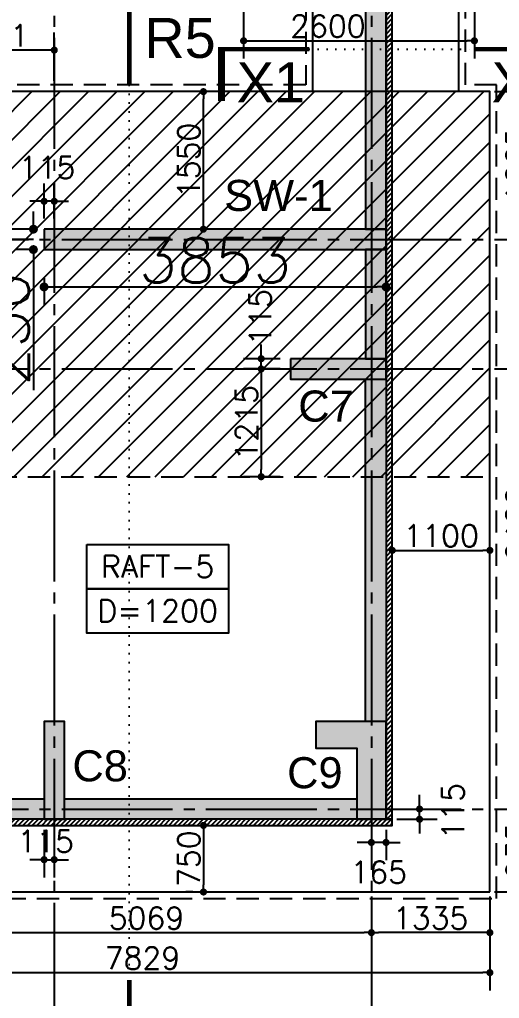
# Model space of a CAD drawing. Extents: x -200722 to 834823, y -494970 to 88783.
# Drawn here: x 272795 to 278201, y -8708 to 2324 of the extents above; entities that cross this region are included whole.
import ezdxf
from ezdxf.enums import TextEntityAlignment as Align

# ---------------------------------------------------------------- set-up
doc = ezdxf.new("R2010")
doc.units = 0
doc.header["$LTSCALE"] = 100
doc.header["$MEASUREMENT"] = 0
doc.header["$PDMODE"] = 34
for name, pattern in [('ACAD_ISO04W100', [30, 24, -3, 0, -3]), ('CL', [3.25, 2.5, -0.25, 0.25, -0.25]), ('DOT', [0.25, 0, -0.25]), ('HIDDEN', [0.375, 0.25, -0.125])]:
    doc.linetypes.add(name, pattern=pattern)
doc.layers.get('0').update_dxf_attribs({"linetype": 'CONTINUOUS'})
doc.layers.get('DEFPOINTS').update_dxf_attribs({"linetype": 'CONTINUOUS'})
for name, color, linetype in [('A-Grid', 5, 'ACAD_ISO04W100'), ('BEAM', 4, 'CONTINUOUS'), ('COL. SHED. STEEL.', 6, 'CONTINUOUS'), ('COL_H', 235, 'CONTINUOUS'), ('DIM', 3, 'CONTINUOUS'), ('F_EXEC', 3, 'HIDDEN'), ('F_FTG1', 11, 'CONTINUOUS'), ('RCCWALL', 6, 'CONTINUOUS'), ('TEXT', 2, 'CONTINUOUS')]:
    doc.layers.add(name, color=color, linetype=linetype)
doc.layers.add('HATCH', color=252, linetype='CONTINUOUS', lineweight=30)
doc.styles.add('AR', font='arial.ttf')
doc.styles.add('ROMANS', font='romans.shx')
doc.styles.get("Standard").update_dxf_attribs({"font": 'simplex.shx'})
doc.styles.add('TIMES-N', font='arial.ttf')
doc.dimstyles.new('01 S.K', dxfattribs={"dimtxt": 230, "dimasz": 100, "dimexe": 200, "dimexo": 100, "dimgap": 50, "dimtad": 1, "dimdec": 0, "dimzin": 0, "dimdsep": 46, "dimtxsty": 'Standard', "dimblk": 'DOT', "dimcen": 0.09, "dimclrd": 4, "dimclre": 4, "dimclrt": 4, "dimadec": 0, "dimazin": 0, "dimtfac": 1, "dimtdec": 0, "dimtofl": 0, "dimtmove": 0, "dimatfit": 3, "dimfxl": 2, "dimtolj": 1, "dimtzin": 0, "dimarcsym": 1})
doc.dimstyles.new('STANDARD$0', dxfattribs={"dimtxt": 2.5, "dimasz": 2.5, "dimexe": 2, "dimexo": 0.7, "dimgap": 0.9, "dimtad": 1, "dimdec": 0, "dimdsep": 46, "dimtxsty": 'ROMANS', "dimcen": 0.09, "dimclrd": 4, "dimclre": 4, "dimclrt": 3, "dimadec": 0, "dimazin": 0, "dimtfac": 1, "dimtdec": 0, "dimtmove": 0, "dimatfit": 3, "dimfxl": 1, "dimtolj": 1, "dimtzin": 0, "dimarcsym": 0})

# ---------------------------------------------------------------- blocks, each defined once
blk = doc.blocks.new('DOT')
at = {"color": 0, "linetype": 'ByBlock'}
blk.add_line((-0.5, 0), (-1, 0), dxfattribs=at)
at = {"color": 0, "linetype": 'ByBlock', "const_width": 0.5}
blk.add_lwpolyline([(-0.25, 0, 1), (0.25, 0, 1)], format="xyb", close=True, dxfattribs=at)
blk = doc.blocks.new('*D355')
at = {"layer": 'BEAM', "color": 0, "lineweight": -2, "transparency": 16777216}
for p, q in [((278144, -6573), (278766, -6573)), ((278566, -6653), (278566, -7428)), ((278144, -7508), (278766, -7508))]:
    blk.add_line(p, q, dxfattribs=at)
at = {"layer": 'DEFPOINTS', "color": 0, "lineweight": -3, "transparency": 16777216}
for p in [(278024, -6573, 7447), (278024, -7508, 7447), (278566, -7508)]:
    blk.add_point(p, dxfattribs=at)
at = {"layer": 'BEAM', "color": 0, "lineweight": -2, "transparency": 16777216, "xscale": 80, "yscale": 80, "zscale": 80}
for p, rotation in [((278566, -6573), 90), ((278566, -7508), 270)]:
    blk.add_blockref('DOT', p, dxfattribs=dict(at, rotation=rotation))
at = {"layer": 'BEAM', "color": 0, "transparency": 16777216, "insert": (278402, -7041), "char_height": 248, "attachment_point": 5, "rotation": 90}
blk.add_mtext('\\A1;935', dxfattribs=at)
blk = doc.blocks.new('_DOT')
at = {"color": 0, "linetype": 'ByBlock'}
blk.add_line((-0.5, 0), (-1, 0), dxfattribs=at)
at = {"color": 0, "linetype": 'ByBlock', "const_width": 0.5}
blk.add_lwpolyline([(-0.25, 0, 1), (0.25, 0, 1)], format="xyb", close=True, dxfattribs=at)
blk = doc.blocks.new('*D356')
at = {"layer": 'BEAM', "color": 0, "lineweight": -2, "transparency": 16777216}
for p, q in [((278144, 1512), (278766, 1512)), ((278566, -73), (278566, 1432)), ((278144, -153), (278766, -153))]:
    blk.add_line(p, q, dxfattribs=at)
at = {"layer": 'DEFPOINTS', "color": 0, "lineweight": -3, "transparency": 16777216}
for p in [(278024, 1512, 7447), (278566, 1512), (278024, -153, 7447)]:
    blk.add_point(p, dxfattribs=at)
at = {"layer": 'BEAM', "color": 0, "lineweight": -2, "transparency": 16777216, "xscale": 80, "yscale": 80, "zscale": 80}
for p, rotation in [((278566, 1512), 90), ((278566, -153), 270)]:
    blk.add_blockref('DOT', p, dxfattribs=dict(at, rotation=rotation))
at = {"layer": 'BEAM', "color": 0, "transparency": 16777216, "insert": (278402, 679), "char_height": 248, "attachment_point": 5, "rotation": 90}
blk.add_mtext('\\A1;1665', dxfattribs=at)
blk = doc.blocks.new('*D357')
at = {"layer": 'BEAM', "color": 0, "lineweight": -2, "transparency": 16777216}
for p, q in [((278144, 1512), (279217, 1512)), ((279017, 1432), (279017, -7428)), ((278144, -7508), (279217, -7508))]:
    blk.add_line(p, q, dxfattribs=at)
at = {"layer": 'DEFPOINTS', "color": 0, "lineweight": -3, "transparency": 16777216}
for p in [(278024, 1512, 7447), (278024, -7508, 7447), (279017, -7508)]:
    blk.add_point(p, dxfattribs=at)
at = {"layer": 'BEAM', "color": 0, "lineweight": -2, "transparency": 16777216, "xscale": 80, "yscale": 80, "zscale": 80}
for p, rotation in [((279017, 1512), 90), ((279017, -7508), 270)]:
    blk.add_blockref('DOT', p, dxfattribs=dict(at, rotation=rotation))
at = {"layer": 'BEAM', "color": 0, "transparency": 16777216, "insert": (278853, -2998), "char_height": 248, "attachment_point": 5, "rotation": 90}
blk.add_mtext('\\A1;9020', dxfattribs=at)
blk = doc.blocks.new('*D358')
at = {"layer": 'BEAM', "color": 0, "lineweight": -2, "transparency": 16777216}
for p, q in [((271690, -7558), (271690, -8166)), ((276759, -7558), (276759, -8166)), ((271770, -7966), (276679, -7966))]:
    blk.add_line(p, q, dxfattribs=at)
at = {"layer": 'DEFPOINTS', "color": 0, "lineweight": -3, "transparency": 16777216}
for p in [(271690, -7438, 7447), (276759, -7438, 7447), (276759, -7966)]:
    blk.add_point(p, dxfattribs=at)
at = {"layer": 'BEAM', "color": 0, "lineweight": -2, "transparency": 16777216, "xscale": 80, "yscale": 80, "zscale": 80, "rotation": 180}
blk.add_blockref('DOT', (271690, -7966), dxfattribs=at)
at = {"layer": 'BEAM', "color": 0, "lineweight": -2, "transparency": 16777216, "xscale": 80, "yscale": 80, "zscale": 80}
blk.add_blockref('DOT', (276759, -7966), dxfattribs=at)
at = {"layer": 'BEAM', "color": 0, "transparency": 16777216, "insert": (274224, -7802), "char_height": 248, "attachment_point": 5}
blk.add_mtext('\\A1;5069', dxfattribs=at)
blk = doc.blocks.new('*D360')
at = {"layer": 'BEAM', "color": 0, "lineweight": -2, "transparency": 16777216}
for p, q in [((270265, -7558), (270265, -8617)), ((278094, -7558), (278094, -8617)), ((270345, -8417), (278014, -8417))]:
    blk.add_line(p, q, dxfattribs=at)
at = {"layer": 'DEFPOINTS', "color": 0, "lineweight": -3, "transparency": 16777216}
for p in [(270265, -7438, 7447), (278094, -7438, 7447), (278094, -8417)]:
    blk.add_point(p, dxfattribs=at)
at = {"layer": 'BEAM', "color": 0, "lineweight": -2, "transparency": 16777216, "xscale": 80, "yscale": 80, "zscale": 80, "rotation": 180}
blk.add_blockref('DOT', (270265, -8417), dxfattribs=at)
at = {"layer": 'BEAM', "color": 0, "lineweight": -2, "transparency": 16777216, "xscale": 80, "yscale": 80, "zscale": 80}
blk.add_blockref('DOT', (278094, -8417), dxfattribs=at)
at = {"layer": 'BEAM', "color": 0, "transparency": 16777216, "insert": (274179, -8253), "char_height": 248, "attachment_point": 5}
blk.add_mtext('\\A1;7829', dxfattribs=at)
blk = doc.blocks.new('*D369')
at = {"layer": 'BEAM', "color": 0, "lineweight": -2, "transparency": 16777216}
for p, q in [((273071, 82), (273071, 476)), ((273186, 82), (273186, 476)), ((272991, 276), (272911, 276)), ((273186, 276), (273071, 276)), ((273266, 276), (273346, 276))]:
    blk.add_line(p, q, dxfattribs=at)
at = {"layer": 'DEFPOINTS', "color": 0, "lineweight": -3, "transparency": 16777216}
for p in [(273071, 276), (273071, -38, 7447), (273186, -38, 7447)]:
    blk.add_point(p, dxfattribs=at)
at = {"layer": 'BEAM', "color": 0, "lineweight": -2, "transparency": 16777216, "xscale": 80, "yscale": 80, "zscale": 80}
blk.add_blockref('DOT', (273071, 276), dxfattribs=at)
at = {"layer": 'BEAM', "color": 0, "lineweight": -2, "transparency": 16777216, "xscale": 80, "yscale": 80, "zscale": 80, "rotation": 180}
blk.add_blockref('DOT', (273186, 276), dxfattribs=at)
at = {"layer": 'BEAM', "color": 0, "transparency": 16777216, "insert": (273105, 657), "char_height": 248, "attachment_point": 5}
blk.add_mtext('\\A1;115', dxfattribs=at)
blk = doc.blocks.new('*D370')
at = {"layer": 'BEAM', "color": 0, "lineweight": -2, "transparency": 16777216}
for p, q in [((272667, 42), (272667, 122)), ((272951, -38), (272467, -38)), ((272667, -153), (272667, -38)), ((272951, -153), (272467, -153)), ((272667, -233), (272667, -313))]:
    blk.add_line(p, q, dxfattribs=at)
at = {"layer": 'DEFPOINTS', "color": 0, "lineweight": -3, "transparency": 16777216}
for p in [(272667, -38), (273071, -38, 7447), (273071, -153, 7447)]:
    blk.add_point(p, dxfattribs=at)
at = {"layer": 'BEAM', "color": 0, "lineweight": -2, "transparency": 16777216, "xscale": 80, "yscale": 80, "zscale": 80}
for p, rotation in [((272667, -38), 270), ((272667, -153), 90)]:
    blk.add_blockref('DOT', p, dxfattribs=dict(at, rotation=rotation))
at = {"layer": 'BEAM', "color": 0, "transparency": 16777216, "insert": (272320, -65), "char_height": 248, "attachment_point": 5, "rotation": 90}
blk.add_mtext('\\A1;115', dxfattribs=at)
blk = doc.blocks.new('*D371')
at = {"layer": 'BEAM', "color": 0, "lineweight": -2, "transparency": 16777216}
for p, q in [((274746, 1512), (274666, 1512)), ((274866, 42), (274866, 1432)), ((274746, -38), (274666, -38))]:
    blk.add_line(p, q, dxfattribs=at)
at = {"layer": 'DEFPOINTS', "color": 0, "lineweight": -3, "transparency": 16777216}
for p in [(274866, 1512, 7447), (274866, 1512), (274866, -38, 7447)]:
    blk.add_point(p, dxfattribs=at)
at = {"layer": 'BEAM', "color": 0, "lineweight": -2, "transparency": 16777216, "xscale": 80, "yscale": 80, "zscale": 80}
for p, rotation in [((274866, 1512), 90), ((274866, -38), 270)]:
    blk.add_blockref('DOT', p, dxfattribs=dict(at, rotation=rotation))
at = {"layer": 'BEAM', "color": 0, "transparency": 16777216, "insert": (274702, 737), "char_height": 248, "attachment_point": 5, "rotation": 90}
blk.add_mtext('\\A1;1550', dxfattribs=at)
blk = doc.blocks.new('*D372')
at = {"layer": 'BEAM', "color": 0, "lineweight": -2, "transparency": 16777216}
for p, q in [((276994, -3538), (276994, -3458)), ((278094, -3538), (278094, -3458)), ((277074, -3658), (278014, -3658))]:
    blk.add_line(p, q, dxfattribs=at)
at = {"layer": 'DEFPOINTS', "color": 0, "lineweight": -3, "transparency": 16777216}
for p in [(276994, -3658, 7447), (278094, -3658, 7447), (278094, -3658)]:
    blk.add_point(p, dxfattribs=at)
at = {"layer": 'BEAM', "color": 0, "lineweight": -2, "transparency": 16777216, "xscale": 80, "yscale": 80, "zscale": 80, "rotation": 180}
blk.add_blockref('DOT', (276994, -3658), dxfattribs=at)
at = {"layer": 'BEAM', "color": 0, "lineweight": -2, "transparency": 16777216, "xscale": 80, "yscale": 80, "zscale": 80}
blk.add_blockref('DOT', (278094, -3658), dxfattribs=at)
at = {"layer": 'BEAM', "color": 0, "transparency": 16777216, "insert": (277544, -3494), "char_height": 248, "attachment_point": 5}
blk.add_mtext('\\A1;1100', dxfattribs=at)
blk = doc.blocks.new('*D373')
at = {"layer": 'BEAM', "color": 0, "lineweight": -2, "transparency": 16777216}
for p, q in [((274747, -6758), (274667, -6758)), ((274867, -6838), (274867, -7428)), ((274747, -7508), (274667, -7508))]:
    blk.add_line(p, q, dxfattribs=at)
at = {"layer": 'DEFPOINTS', "color": 0, "lineweight": -3, "transparency": 16777216}
for p in [(274867, -6758, 7447), (274867, -7508, 7447), (274867, -7508)]:
    blk.add_point(p, dxfattribs=at)
at = {"layer": 'BEAM', "color": 0, "lineweight": -2, "transparency": 16777216, "xscale": 80, "yscale": 80, "zscale": 80}
for p, rotation in [((274867, -6758), 90), ((274867, -7508), 270)]:
    blk.add_blockref('DOT', p, dxfattribs=dict(at, rotation=rotation))
at = {"layer": 'BEAM', "color": 0, "transparency": 16777216, "insert": (274703, -7133), "char_height": 248, "attachment_point": 5, "rotation": 90}
blk.add_mtext('\\A1;750', dxfattribs=at)
blk = doc.blocks.new('*D367')
at = {"layer": 'BEAM', "color": 0, "lineweight": -2, "transparency": 16777216}
for p, q in [((275517, -1418), (275517, -1338)), ((275729, -1498), (275317, -1498)), ((275517, -1613), (275517, -1498)), ((275729, -1613), (275317, -1613)), ((275517, -1693), (275517, -1773))]:
    blk.add_line(p, q, dxfattribs=at)
at = {"layer": 'DEFPOINTS', "color": 0, "lineweight": -3, "transparency": 16777216}
for p in [(275517, -1498), (275849, -1498, 7447), (275849, -1613, 7447)]:
    blk.add_point(p, dxfattribs=at)
at = {"layer": 'BEAM', "color": 0, "lineweight": -2, "transparency": 16777216, "xscale": 80, "yscale": 80, "zscale": 80}
for p, rotation in [((275517, -1498), 270), ((275517, -1613), 90)]:
    blk.add_blockref('DOT', p, dxfattribs=dict(at, rotation=rotation))
at = {"layer": 'BEAM', "color": 0, "transparency": 16777216, "insert": (275507, -1032), "char_height": 248, "attachment_point": 5, "rotation": 90}
blk.add_mtext('\\A1;115', dxfattribs=at)
blk = doc.blocks.new('*D361')
at = {"layer": 'BEAM', "color": 0, "lineweight": -2, "transparency": 16777216}
for p, q in [((276759, -6808), (276759, -7150)), ((276924, -6808), (276924, -7150)), ((276679, -6950), (276599, -6950)), ((276924, -6950), (276759, -6950)), ((277004, -6950), (277084, -6950))]:
    blk.add_line(p, q, dxfattribs=at)
at = {"layer": 'DEFPOINTS', "color": 0, "lineweight": -3, "transparency": 16777216}
for p in [(276759, -6688, 7447), (276924, -6688, 7447), (276759, -6950)]:
    blk.add_point(p, dxfattribs=at)
at = {"layer": 'BEAM', "color": 0, "lineweight": -2, "transparency": 16777216, "xscale": 80, "yscale": 80, "zscale": 80}
blk.add_blockref('DOT', (276759, -6950), dxfattribs=at)
at = {"layer": 'BEAM', "color": 0, "lineweight": -2, "transparency": 16777216, "xscale": 80, "yscale": 80, "zscale": 80, "rotation": 180}
blk.add_blockref('DOT', (276924, -6950), dxfattribs=at)
at = {"layer": 'BEAM', "color": 0, "transparency": 16777216, "insert": (276841, -7285), "char_height": 248, "attachment_point": 5}
blk.add_mtext('\\A1;165', dxfattribs=at)
blk = doc.blocks.new('*D362')
at = {"layer": 'BEAM', "color": 0, "lineweight": -2, "transparency": 16777216}
for p, q in [((277301, -6493), (277301, -6413)), ((277044, -6573), (277501, -6573)), ((277301, -6688), (277301, -6573)), ((277044, -6688), (277501, -6688)), ((277301, -6768), (277301, -6848))]:
    blk.add_line(p, q, dxfattribs=at)
at = {"layer": 'DEFPOINTS', "color": 0, "lineweight": -3, "transparency": 16777216}
for p in [(276924, -6573, 7447), (277301, -6573), (276924, -6688, 7447)]:
    blk.add_point(p, dxfattribs=at)
at = {"layer": 'BEAM', "color": 0, "lineweight": -2, "transparency": 16777216, "xscale": 80, "yscale": 80, "zscale": 80}
for p, rotation in [((277301, -6573), 270), ((277301, -6688), 90)]:
    blk.add_blockref('DOT', p, dxfattribs=dict(at, rotation=rotation))
at = {"layer": 'BEAM', "color": 0, "transparency": 16777216, "insert": (277678, -6598), "char_height": 248, "attachment_point": 5, "rotation": 90}
blk.add_mtext('\\A1;115', dxfattribs=at)
blk = doc.blocks.new('*D364')
at = {"layer": 'BEAM', "color": 0, "lineweight": -2, "transparency": 16777216}
for p, q in [((273071, -6808), (273071, -7344)), ((273186, -6808), (273186, -7344)), ((272991, -7144), (272911, -7144)), ((273071, -7144), (273186, -7144)), ((273266, -7144), (273346, -7144))]:
    blk.add_line(p, q, dxfattribs=at)
at = {"layer": 'DEFPOINTS', "color": 0, "lineweight": -3, "transparency": 16777216}
for p in [(273071, -6688, 7447), (273186, -6688, 7447), (273186, -7144)]:
    blk.add_point(p, dxfattribs=at)
at = {"layer": 'BEAM', "color": 0, "lineweight": -2, "transparency": 16777216, "xscale": 80, "yscale": 80, "zscale": 80}
blk.add_blockref('DOT', (273071, -7144), dxfattribs=at)
at = {"layer": 'BEAM', "color": 0, "lineweight": -2, "transparency": 16777216, "xscale": 80, "yscale": 80, "zscale": 80, "rotation": 180}
blk.add_blockref('DOT', (273186, -7144), dxfattribs=at)
at = {"layer": 'BEAM', "color": 0, "transparency": 16777216, "insert": (273089, -6937), "char_height": 248, "attachment_point": 5}
blk.add_mtext('\\A1;115', dxfattribs=at)
blk = doc.blocks.new('*D393')
at = {"layer": 'BEAM', "color": 0, "lineweight": -2, "transparency": 16777216}
for p, q in [((275729, -1613), (275317, -1613)), ((275517, -1693), (275517, -2748)), ((275729, -2828), (275317, -2828))]:
    blk.add_line(p, q, dxfattribs=at)
at = {"layer": 'DEFPOINTS', "color": 0, "lineweight": -3, "transparency": 16777216}
for p in [(275849, -1613, 7447), (275517, -2828), (275849, -2828, 7447)]:
    blk.add_point(p, dxfattribs=at)
at = {"layer": 'BEAM', "color": 0, "lineweight": -2, "transparency": 16777216, "xscale": 80, "yscale": 80, "zscale": 80}
for p, rotation in [((275517, -1613), 90), ((275517, -2828), 270)]:
    blk.add_blockref('DOT', p, dxfattribs=dict(at, rotation=rotation))
at = {"layer": 'BEAM', "color": 0, "transparency": 16777216, "insert": (275353, -2221), "char_height": 248, "attachment_point": 5, "rotation": 90}
blk.add_mtext('\\A1;1215', dxfattribs=at)
blk = doc.blocks.new('*D736')
at = {"layer": 'BEAM', "color": 0, "lineweight": -2, "transparency": 16777216}
for p, q in [((278144, -153), (278766, -153)), ((278566, -6493), (278566, -233)), ((278144, -6573), (278766, -6573))]:
    blk.add_line(p, q, dxfattribs=at)
at = {"layer": 'DEFPOINTS', "color": 0, "lineweight": -3, "transparency": 16777216}
for p in [(278024, -153, 7447), (278566, -153), (278024, -6573, 7447)]:
    blk.add_point(p, dxfattribs=at)
at = {"layer": 'BEAM', "color": 0, "lineweight": -2, "transparency": 16777216, "xscale": 80, "yscale": 80, "zscale": 80}
for p, rotation in [((278566, -153), 90), ((278566, -6573), 270)]:
    blk.add_blockref('DOT', p, dxfattribs=dict(at, rotation=rotation))
at = {"layer": 'BEAM', "color": 0, "transparency": 16777216, "insert": (278402, -3363), "char_height": 248, "attachment_point": 5, "rotation": 90}
blk.add_mtext('\\A1;6420', dxfattribs=at)
blk = doc.blocks.new('*D810')
at = {"layer": 'BEAM', "color": 0, "lineweight": -2, "transparency": 16777216}
for p, q in [((275319, 2892), (275319, 1885)), ((277919, 2892), (277919, 1885)), ((275399, 2085), (277839, 2085))]:
    blk.add_line(p, q, dxfattribs=at)
at = {"layer": 'DEFPOINTS', "color": 0, "lineweight": -3, "transparency": 16777216}
for p in [(275319, 3012, 7447), (277919, 3012, 7447), (277919, 2085)]:
    blk.add_point(p, dxfattribs=at)
at = {"layer": 'BEAM', "color": 0, "lineweight": -2, "transparency": 16777216, "xscale": 80, "yscale": 80, "zscale": 80, "rotation": 180}
blk.add_blockref('DOT', (275319, 2085), dxfattribs=at)
at = {"layer": 'BEAM', "color": 0, "lineweight": -2, "transparency": 16777216, "xscale": 80, "yscale": 80, "zscale": 80}
blk.add_blockref('DOT', (277919, 2085), dxfattribs=at)
at = {"layer": 'BEAM', "color": 0, "transparency": 16777216, "insert": (276269, 2249), "char_height": 248, "attachment_point": 5}
blk.add_mtext('\\A1;2600', dxfattribs=at)
blk = doc.blocks.new('*D1085')
at = {"layer": 'BEAM', "color": 0, "lineweight": -2, "transparency": 16777216}
for p, q in [((276759, -7558), (276759, -8166)), ((278094, -7558), (278094, -8166)), ((278014, -7966), (276839, -7966))]:
    blk.add_line(p, q, dxfattribs=at)
at = {"layer": 'DEFPOINTS', "color": 0, "lineweight": -3, "transparency": 16777216}
for p in [(276759, -7438, 7447), (278094, -7438, 7447), (276759, -7966)]:
    blk.add_point(p, dxfattribs=at)
at = {"layer": 'BEAM', "color": 0, "lineweight": -2, "transparency": 16777216, "xscale": 80, "yscale": 80, "zscale": 80, "rotation": 180}
blk.add_blockref('DOT', (276759, -7966), dxfattribs=at)
at = {"layer": 'BEAM', "color": 0, "lineweight": -2, "transparency": 16777216, "xscale": 80, "yscale": 80, "zscale": 80}
blk.add_blockref('DOT', (278094, -7966), dxfattribs=at)
at = {"layer": 'BEAM', "color": 0, "transparency": 16777216, "insert": (277426, -7802), "char_height": 248, "attachment_point": 5}
blk.add_mtext('\\A1;1335', dxfattribs=at)
blk = doc.blocks.new('*D1100')
at = {"layer": 'BEAM', "color": 0, "lineweight": -2, "transparency": 16777216}
for p, q in [((271765, 1632), (271765, 2180)), ((273186, 1632), (273186, 2180)), ((273106, 1980), (271845, 1980))]:
    blk.add_line(p, q, dxfattribs=at)
at = {"layer": 'DEFPOINTS', "color": 0, "lineweight": -3, "transparency": 16777216}
for p in [(271765, 1980), (271765, 1512, 7447), (273186, 1512, 7447)]:
    blk.add_point(p, dxfattribs=at)
at = {"layer": 'BEAM', "color": 0, "lineweight": -2, "transparency": 16777216, "xscale": 80, "yscale": 80, "zscale": 80, "rotation": 180}
blk.add_blockref('DOT', (271765, 1980), dxfattribs=at)
at = {"layer": 'BEAM', "color": 0, "lineweight": -2, "transparency": 16777216, "xscale": 80, "yscale": 80, "zscale": 80}
blk.add_blockref('DOT', (273186, 1980), dxfattribs=at)
at = {"layer": 'BEAM', "color": 0, "transparency": 16777216, "insert": (272475, 2144), "char_height": 248, "attachment_point": 5}
blk.add_mtext('\\A1;1421', dxfattribs=at)
blk = doc.blocks.new('*D2935')
at = {"color": 4, "lineweight": -2, "ltscale": 0.4, "transparency": 16777216}
for p, q in [((273071, -589), (273071, -889)), ((276924, -589), (276924, -889)), ((273171, -689), (276824, -689))]:
    blk.add_line(p, q, dxfattribs=at)
at = {"layer": 'DEFPOINTS', "color": 0, "lineweight": -3, "ltscale": 0.4, "transparency": 16777216}
for p in [(273071, -268), (276924, -268), (276924, -689)]:
    blk.add_point(p, dxfattribs=at)
at = {"color": 4, "lineweight": -2, "ltscale": 0.4, "transparency": 16777216, "xscale": 100, "yscale": 100, "zscale": 100, "rotation": 180}
blk.add_blockref('_DOT', (273071, -689), dxfattribs=at)
at = {"color": 4, "lineweight": -2, "ltscale": 0.4, "transparency": 16777216, "xscale": 100, "yscale": 100, "zscale": 100}
blk.add_blockref('_DOT', (276924, -689), dxfattribs=at)
at = {"color": 4, "lineweight": -3, "ltscale": 0.4, "transparency": 16777216, "insert": (274997, -389), "char_height": 500, "attachment_point": 5}
blk.add_mtext('\\A1;3853', dxfattribs=at)
blk = doc.blocks.new('*D2936')
at = {"color": 4, "lineweight": -2, "ltscale": 0.4, "transparency": 16777216}
for p, q in [((272951, 62), (272951, 162)), ((272971, -38), (272751, -38)), ((272971, -268), (272751, -268)), ((272951, -368), (272951, -1854))]:
    blk.add_line(p, q, dxfattribs=at)
at = {"layer": 'DEFPOINTS', "color": 0, "lineweight": -3, "ltscale": 0.4, "transparency": 16777216}
for p in [(273071, -38), (272951, -268), (273071, -268)]:
    blk.add_point(p, dxfattribs=at)
at = {"color": 4, "lineweight": -2, "ltscale": 0.4, "transparency": 16777216, "xscale": 100, "yscale": 100, "zscale": 100}
for p, rotation in [((272951, -38), 270), ((272951, -268), 90)]:
    blk.add_blockref('_DOT', p, dxfattribs=dict(at, rotation=rotation))
at = {"color": 4, "lineweight": -3, "ltscale": 0.4, "transparency": 16777216, "insert": (272651, -1161), "char_height": 500, "attachment_point": 5, "rotation": 90}
blk.add_mtext('\\A1;230', dxfattribs=at)

msp = doc.modelspace()

# ---------------------------------------------------------------- hatches: boundary and pattern name
at = {"layer": 'COL_H', "ltscale": 0.4, "true_color": 0x000000}
for points in [[(273070.6, -38.1), (273070.6, -268.1), (276923.6, -268.1), (276923.6, -38.1)], [(275848.6, -1498.1), (275848.6, -1728.1), (276923.6, -1728.1), (276923.6, -1498.1)], [(273070.6, -6688.1), (273300.6, -6688.1), (273300.6, -5588.1), (273070.6, -5588.1)], [(276923.6, -6688.1), (276923.6, -5588.1), (276133.6, -5588.1), (276133.6, -5888.1), (276593.6, -5888.1), (276593.6, -6688.1)]]:
    msp.add_hatch(color=18, dxfattribs=at).paths.add_polyline_path(points)
at = {"layer": 'DIM', "ltscale": 0.4, "true_color": 0x000000}
h = msp.add_hatch(dxfattribs=at)
h.set_pattern_fill('ANSI31', color=18, scale=300, style=0)
h.paths.add_polyline_path([(276993.6, 24919.4), (276923.6, 24919.4), (276923.6, -6688.1), (276993.6, -6688.1)])
h = msp.add_hatch(dxfattribs=at)
h.set_pattern_fill('ANSI31', color=18, scale=300, style=0)
h.paths.add_polyline_path([(263905.6, -6758.1), (276993.6, -6758.1), (276993.6, -6688.1), (263905.6, -6688.1)])
at = {"layer": 'HATCH', "lineweight": -3, "ltscale": 0.4, "true_color": 0x000000}
for points in [[(276693.6, -38.1), (276923.6, -38.1), (276923.6, 3821.9), (276693.6, 3821.9)], [(276693.6, -1498.1), (276923.6, -1498.1), (276923.6, -268.1), (276693.6, -268.1)], [(276693.6, -1728.1), (276923.6, -1728.1), (276923.6, -5588.1), (276693.6, -5588.1)], [(271864.6, -6458.1), (273070.6, -6458.1), (273070.6, -6688.1), (271864.6, -6688.1)], [(273300.6, -6458.1), (276593.6, -6458.1), (276593.6, -6688.1), (273300.6, -6688.1)]]:
    msp.add_hatch(color=18, dxfattribs=at).paths.add_polyline_path(points)
h = msp.add_hatch(dxfattribs=at)
h.set_pattern_fill('ANSI31', color=18, scale=1800, style=0)
h.paths.add_polyline_path([(271764.6, 1511.9), (270264.6, 11.9), (270264.6, -2828.1), (278093.6, -2828.1), (278093.6, 1511.9)])

# ---------------------------------------------------------------- linework, layer by layer
at = {"color": 1, "linetype": 'DOT', "ltscale": 4}
for p, q in [((276059.3, 1989.8, 7446.6), (277918, 1989.8, 7446.6)), ((274031.5, 1584.7), (274031.5, -8499.2))]:
    msp.add_line(p, q, dxfattribs=at)
at = {"layer": 'A-Grid', "color": 8, "linetype": 'CL', "ltscale": 5}
for p, q in [((224519.6, -153.1, 7446.6), (303382.6, -153.1, 7446.6)), ((224519.6, -1613.1, 7446.6), (303382.6, -1613.1, 7446.6)), ((224519.6, -6573.1, 7446.6), (303382.6, -6573.1, 7446.6))]:
    msp.add_line(p, q, dxfattribs=at)
at = {"layer": 'A-Grid', "color": 8, "linetype": 'CL', "ltscale": 5, "elevation": 7446.6}
for points in [[(273185.6, 62242.9), (273185.6, -9708.8)], [(276758.6, 62242.9), (276758.6, -9708.8)]]:
    msp.add_lwpolyline(points, dxfattribs=at)
at = {"layer": 'COL. SHED. STEEL.', "color": 18, "ltscale": 500, "true_color": 0x000000, "elevation": 7446.6}
for points in [[(273070.6, -38.1), (273070.6, -268.1), (276923.6, -268.1), (276923.6, -38.1), (273070.6, -38.1)], [(275848.6, -1498.1), (275848.6, -1728.1), (276923.6, -1728.1), (276923.6, -1498.1), (275848.6, -1498.1)], [(273070.6, -6688.1), (273300.6, -6688.1), (273300.6, -5588.1), (273070.6, -5588.1), (273070.6, -6688.1)], [(276923.6, -6688.1), (276923.6, -5588.1), (276133.6, -5588.1), (276133.6, -5888.1), (276593.6, -5888.1), (276593.6, -6688.1), (276923.6, -6688.1)]]:
    msp.add_lwpolyline(points, dxfattribs=at)
at = {"layer": 'DIM', "color": 1}
for points in [[(274614.6, 2573.8, 80, 80, 0), (274031.5, 2573.8, 50, 50, 0), (274031.5, 1584.7, 50, 50, 0)], [(274614.6, -9488.3, 80, 80, 0), (274031.5, -9488.3, 50, 50, 0), (274031.5, -8499.2, 50, 50, 0)]]:
    msp.add_lwpolyline(points, format="xyseb", dxfattribs=at)
at = {"layer": 'DIM', "color": 1, "elevation": 7446.6}
for points in [[(275070.2, 1406.7, 80, 80, 0), (275070.2, 1989.8, 50, 50, 0), (276059.3, 1989.8, 50, 50, 0)], [(278907.1, 1406.7, 80, 80, 0), (278907.1, 1989.8, 50, 50, 0), (277918, 1989.8, 50, 50, 0)]]:
    msp.add_lwpolyline(points, format="xyseb", dxfattribs=at)
at = {"layer": 'F_EXEC', "color": 18, "ltscale": 10, "true_color": 0x000000}
for p, q in [((276018.6, 2936.9, 7446.6), (276018.6, 1586.9, 7446.6)), ((277818.6, 1586.9, 7446.6), (277818.6, 2936.9, 7446.6))]:
    msp.add_line(p, q, dxfattribs=at)
at = {"layer": 'F_EXEC', "color": 18, "ltscale": 10, "true_color": 0x000000, "elevation": 7446.6}
for points in [[(269240.6, -7583.1), (278168.6, -7583.1), (278168.6, 1586.9), (277818.6, 1586.9)], [(276018.6, 1586.9), (271733.6, 1586.9), (270189.6, 42.9)]]:
    msp.add_lwpolyline(points, dxfattribs=at)
at = {"layer": 'F_FTG1', "color": 18, "ltscale": 0.4, "true_color": 0x000000}
for p, q in [((276093.6, 3011.9, 7446.6), (276093.6, 1511.9, 7446.6)), ((277743.6, 1511.9, 7446.6), (277743.6, 3011.9, 7446.6))]:
    msp.add_line(p, q, dxfattribs=at)
at = {"layer": 'F_FTG1', "color": 18, "linetype": 'HIDDEN', "ltscale": 10, "true_color": 0x000000}
msp.add_line((270264.6, -2828.1, 7446.6), (278093.6, -2828.1, 7446.6), dxfattribs=at)
at = {"layer": 'F_FTG1', "color": 18, "ltscale": 0.4, "true_color": 0x000000, "elevation": 7446.6}
msp.add_lwpolyline([(278093.6, -7508.1), (278093.6, 1511.9), (271764.6, 1511.9), (270264.6, 11.9), (270264.6, -7508.1), (278093.6, -7508.1)], dxfattribs=at)
at = {"layer": 'RCCWALL', "color": 1, "ltscale": 0.4, "elevation": 7446.6}
for points in [[(276993.6, 24919.4), (276923.6, 24919.4), (276923.6, -6688.1), (276993.6, -6688.1)], [(263905.6, -6758.1), (276993.6, -6758.1), (276993.6, -6688.1), (263905.6, -6688.1)]]:
    msp.add_lwpolyline(points, close=True, dxfattribs=at)
at = {"layer": 'RCCWALL', "color": 42, "ltscale": 0.4, "elevation": 7446.6}
for points in [[(276693.6, -38.1), (276923.6, -38.1), (276923.6, 3821.9), (276693.6, 3821.9)], [(276693.6, -1498.1), (276923.6, -1498.1), (276923.6, -268.1), (276693.6, -268.1)], [(276693.6, -1728.1), (276923.6, -1728.1), (276923.6, -5588.1), (276693.6, -5588.1)], [(271864.6, -6458.1), (273070.6, -6458.1), (273070.6, -6688.1), (271864.6, -6688.1)], [(273300.6, -6458.1), (276593.6, -6458.1), (276593.6, -6688.1), (273300.6, -6688.1)]]:
    msp.add_lwpolyline(points, close=True, dxfattribs=at)
at = {"layer": 'TEXT', "color": 18, "true_color": 0x000000}
for points in [[(273554.1, -3590.3), (275148, -3590.3), (275148, -4090.2), (273554.1, -4090.2)], [(273554.1, -4090.2), (275148, -4090.2), (275148, -4590.1), (273554.1, -4590.1)]]:
    msp.add_lwpolyline(points, close=True, dxfattribs=at)

# ---------------------------------------------------------------- texts
at = {"layer": 'TEXT', "color": 18, "true_color": 0x000000, "style": 'TIMES-N'}
for s, p in [('R5', (274201, 2117)), ('X1', (275240.9, 1617.4, 7446.6)), ('X1', (278114.2, 1617.4, 7446.6))]:
    msp.add_text(s, height=450, dxfattribs=at).set_placement(p, align=Align.MIDDLE_LEFT)
at = {"layer": 'TEXT', "color": 18, "true_color": 0x000000, "style": 'AR'}
for s, p in [('SW-1', (275100.5, 167.2, 3998.7)), ('C7', (275934.9, -2206.8, -6896)), ('C8', (273390.5, -6261.2, 3998.7)), ('C9', (275809.3, -6339, 3998.6))]:
    msp.add_text(s, height=350, dxfattribs=at).set_placement(p)
at = {"layer": 'TEXT', "color": 18, "true_color": 0x000000}
for s, p in [('RAFT-5', (274351.1, -3840.3)), ('D=1200', (274351.1, -4340.1))]:
    msp.add_text(s, height=250, dxfattribs=at).set_placement(p, align=Align.MIDDLE)

# ---------------------------------------------------------------- dimensions: what is measured, and where the dimension line sits
at = {"color": 5, "lineweight": -3, "ltscale": 0.4}
dim = msp.add_linear_dim(base=(272950.6, -268.1), p1=(273070.6, -38.1, 7446.6), p2=(273070.6, -268.1), angle=90, dimstyle='01 S.K', override={"dimtxt": 500, "dimfxl": 100, "dimfxlon": 1}, dxfattribs=at)
dim.commit()
dim.dimension.update_dxf_attribs({"geometry": '*D2936', "text_midpoint": (272650.6, -1161)})
dim = msp.add_linear_dim(base=(276923.6, -688.7), p1=(273070.6, -268.1, 7446.6), p2=(276923.6, -268.1, 7446.6), dimstyle='01 S.K', override={"dimtxt": 500, "dimfxl": 100, "dimfxlon": 1}, dxfattribs=at)
dim.commit()
dim.dimension.update_dxf_attribs({"geometry": '*D2935', "text_midpoint": (274997.1, -388.7)})
at = {"layer": 'BEAM', "color": 18, "true_color": 0x000000}
dim = msp.add_linear_dim(base=(277918.6, 2084.9), p1=(275318.6, 3011.9, 7446.6), p2=(277918.6, 3011.9, 7446.6), dimstyle='STANDARD$0', override={"dimscale": 8, "dimtxt": 31, "dimasz": 10, "dimexe": 25, "dimexo": 15, "dimgap": 5, "dimzin": 3, "dimtxsty": 'Standard', "dimblk": 'DOT', "dimcen": 3, "dimdle": 1, "dimclrd": 0, "dimclre": 0, "dimclrt": 0, "dimtmove": 2, "dimldrblk": 'DOT', "dimtzin": 3}, dxfattribs=at)
dim.commit()
dim.dimension.update_dxf_attribs({"geometry": '*D810', "text_midpoint": (276269.4, 2248.9), "dimtype": 160})
for base, p1, p2, angle, picture, middle in [((271764.6, 1980.3), (273185.6, 1511.9, 7446.6), (271764.6, 1511.9, 7446.6), 0, '*D1100', (272475.1, 2144.3)), ((274865.7, 1511.9), (274865.7, -38.1, 7446.6), (274865.7, 1511.9, 7446.6), 90, '*D371', (274701.7, 736.9)), ((278565.5, 1511.9), (278023.6, -153.1, 7446.6), (278023.6, 1511.9, 7446.6), 90, '*D356', (278401.5, 679.4)), ((279016.5, -7508.1), (278023.6, 1511.9, 7446.6), (278023.6, -7508.1, 7446.6), 90, '*D357', (278852.5, -2998.1)), ((278565.5, -153.1), (278023.6, -6573.1, 7446.6), (278023.6, -153.1, 7446.6), 270, '*D736', (278401.5, -3363.1)), ((275517.3, -2828.1), (275848.6, -1613.1, 7446.6), (275848.6, -2828.1, 7446.6), 90, '*D393', (275353.3, -2220.6)), ((278093.6, -3658.1), (276993.6, -3658.1, 7446.6), (278093.6, -3658.1, 7446.6), 180, '*D372', (277543.6, -3494.1)), ((278565.5, -7508.1), (278023.6, -6573.1, 7446.6), (278023.6, -7508.1, 7446.6), 90, '*D355', (278401.5, -7040.6)), ((274866.8, -7508.1), (274866.8, -6758.1, 7446.6), (274866.8, -7508.1, 7446.6), 90, '*D373', (274702.8, -7133.1)), ((276758.6, -7966), (278093.6, -7438.1, 7446.6), (276758.6, -7438.1, 7446.6), 180, '*D1085', (277426.1, -7802))]:
    dim = msp.add_linear_dim(base=base, p1=p1, p2=p2, angle=angle, dimstyle='STANDARD$0', override={"dimscale": 8, "dimtxt": 31, "dimasz": 10, "dimexe": 25, "dimexo": 15, "dimgap": 5, "dimzin": 3, "dimtxsty": 'Standard', "dimblk": 'DOT', "dimcen": 3, "dimdle": 1, "dimclrd": 0, "dimclre": 0, "dimclrt": 0, "dimtmove": 2, "dimldrblk": 'DOT', "dimtzin": 3}, dxfattribs=at)
    dim.commit()
    dim.dimension.update_dxf_attribs({"geometry": picture, "text_midpoint": middle})
for base, p1, p2, angle, picture, middle in [((273070.6, 275.9), (273185.6, -38.1, 7446.6), (273070.6, -38.1, 7446.6), 180, '*D369', (273105.5, 656.9)), ((272667.2, -38.1), (273070.6, -153.1, 7446.6), (273070.6, -38.1, 7446.6), 90, '*D370', (272319.6, -65.4)), ((275517.3, -1498.1), (275848.6, -1613.1, 7446.6), (275848.6, -1498.1, 7446.6), 90, '*D367', (275507.1, -1031.6)), ((277301.3, -6573.1), (276923.6, -6688.1, 7446.6), (276923.6, -6573.1, 7446.6), 90, '*D362', (277677.6, -6597.9)), ((273185.6, -7143.7), (273070.6, -6688.1, 7446.6), (273185.6, -6688.1, 7446.6), 180, '*D364', (273089.1, -6937.2)), ((276758.6, -6949.8), (276923.6, -6688.1, 7446.6), (276758.6, -6688.1, 7446.6), 180, '*D361', (276841.1, -7285.3))]:
    dim = msp.add_linear_dim(base=base, p1=p1, p2=p2, angle=angle, dimstyle='STANDARD$0', override={"dimscale": 8, "dimtxt": 31, "dimasz": 10, "dimexe": 25, "dimexo": 15, "dimgap": 5, "dimzin": 3, "dimtxsty": 'Standard', "dimblk": 'DOT', "dimcen": 3, "dimdle": 1, "dimclrd": 0, "dimclre": 0, "dimclrt": 0, "dimtmove": 2, "dimldrblk": 'DOT', "dimtzin": 3}, dxfattribs=at)
    dim.commit()
    dim.dimension.update_dxf_attribs({"geometry": picture, "text_midpoint": middle, "dimtype": 160})
for base, p1, p2, picture, middle in [((278093.6, -8416.6), (270264.6, -7438.1, 7446.6), (278093.6, -7438.1, 7446.6), '*D360', (274179.1, -8252.6)), ((276758.6, -7966), (271689.6, -7438.1, 7446.6), (276758.6, -7438.1, 7446.6), '*D358', (274224.1, -7802))]:
    dim = msp.add_linear_dim(base=base, p1=p1, p2=p2, dimstyle='STANDARD$0', override={"dimscale": 8, "dimtxt": 31, "dimasz": 10, "dimexe": 25, "dimexo": 15, "dimgap": 5, "dimzin": 3, "dimtxsty": 'Standard', "dimblk": 'DOT', "dimcen": 3, "dimdle": 1, "dimclrd": 0, "dimclre": 0, "dimclrt": 0, "dimtmove": 2, "dimldrblk": 'DOT', "dimtzin": 3}, dxfattribs=at)
    dim.commit()
    dim.dimension.update_dxf_attribs({"geometry": picture, "text_midpoint": middle})

doc.saveas('drawing.dxf')
